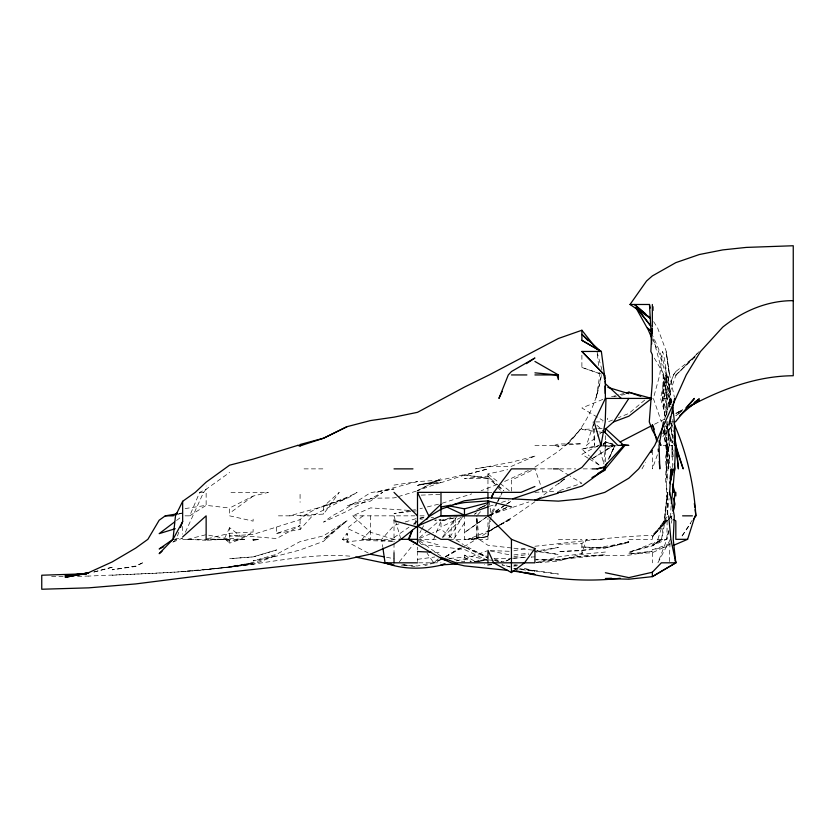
<?xml version="1.0" encoding="UTF-8"?>
<svg xmlns="http://www.w3.org/2000/svg" width="835" height="835" viewBox="0 0 835 835"><rect width="100%" height="100%" fill="white"/><g stroke="black" fill="none" stroke-linecap="round" stroke-linejoin="round"><path stroke-width="0.63" stroke-dasharray="4.17 3.13" d="M455.221 518.316L455.148 539.327L463.435 544.608M667.113 520.779L666.946 539.327L657.897 562.811L670.359 539.327M671.789 423.074L671.632 433.647L669.253 445.389L668.793 433.647L665.798 421.905M669.503 407.073C671.423 381.856 663.376 357.526 652.344 335.19M667.196 514.6L667.896 492.358M669.305 561.569L670.181 539.327M666.153 414.859L666.382 410.162L662.437 398.42L666.706 374.936L664.535 398.42L666.079 374.936L658.554 351.452L652.344 339.407M671.037 404.599L671.392 398.42L671.935 402.126M669.085 421.905L667.656 445.389L670.056 421.905M653.419 310.662L653.805 304.483M603.757 463.926L605.375 445.389L599.196 446.349M471.504 539.327L487.953 536.153L489.414 519.652M671.131 505.947L670.254 518.316M667.301 514.6L669.054 498.537M666.664 414.859L667.259 410.162L666.079 374.936L670.15 404.599M664.743 419.556C667.885 396.917 668.637 373.694 662.656 351.452L659.754 374.936L653.367 398.42L661.424 421.905M668.271 519.61L671.81 515.842L672.144 513.494M664.086 430.557C664.253 443.166 668.271 456.004 668.553 468.873M487.953 536.153L490.416 520.915M490.625 519.652L491.241 515.842L497.326 502.92M673.146 450.086L671.914 457.131L672.405 445.389L666.121 426.601M668.584 530.674L666.654 539.327L652.344 545.693L662.531 539.327L652.344 545.505M671.069 519.547L671.904 515.842M665.568 416.957L670.401 398.42L662.437 398.42M669.065 530.674L666.654 539.327L657.886 539.327L652.344 545.036L628.859 552.071L652.344 545.892L661.017 539.327L652.344 545.693M671.131 523.253L672.165 519.547M448.948 538.084L455.221 515.842M605.375 552.029L581.891 554.315L586.285 539.327L605.375 539.327M666.132 398.42L673.501 374.936L675.828 371.502L695.231 356.368M657.886 539.327L665.307 515.842L667.509 492.358L665.297 480.616L667.718 445.389L666.894 457.131L667.948 468.873L667.113 480.616L665.411 457.131L668.793 445.389L667.217 457.131L666.121 445.389M593.403 424.378L586.441 445.389L598.747 434.858M347.047 542.239L348.237 539.327L347.047 533.314L342.444 539.327L347.047 542.239L347.047 533.314M657.395 454.783L652.344 468.873L652.344 451.62M414.536 524.056L416.655 518.191M173.377 541.717L176.227 539.327L178.794 532.208M433.689 539.327L440.984 520.946L454.428 517.825M185.015 515.842L189.722 515.842L199.669 492.358L206.141 489.258L229.625 472.453M609.915 456.714L614.957 445.389L605.375 441.715L603.016 445.389M609.101 458.436L614.957 445.389L602.025 445.389M414.943 524.568L416.477 521.165M185.38 532.219L203.573 492.358L206.141 489.258L206.141 485.991M497.879 501.752L502.294 492.358L499.904 496.825M608.141 459.49L614.779 445.389L605.375 441.715M229.625 527.689L224.093 539.327L229.625 540.704L244.697 539.327L229.625 527.689L229.625 543.136L240.637 539.327L253.109 532.02L253.109 529.359M419.88 532.761L421.059 530.507M421.654 529.38L424.034 524.86M496.919 502.419L489.748 515.842L506.271 504.486M497.514 501.303L499.309 497.942M641.99 468.873L645.643 462.35M662.489 433.647L669.002 422.969M449.919 537.187L463.101 515.842M692.33 520.111L681.266 537.187L690.795 523.315M464.469 523.002L453.53 539.327L440.984 529.223L432.77 532.751M675.828 371.502L673.49 374.936L664.869 398.42L667.645 412.01M442.466 537.187L457.267 515.842M289.599 515.842L323.562 514.099L339.24 492.358L323.562 506.396L289.599 515.842L276.594 515.842M252.869 539.327L258.714 539.327L253.109 540.475L252.869 539.327L258.714 539.327M667.092 516.844L652.344 536.999L666.831 519.683M399.287 561.83L413.544 544.211M276.594 527.146L276.594 533.429L300.078 525.601L276.594 538.554L253.109 536.592L229.625 535.976L253.109 534.421L300.078 519.62C315.411 504.747 338.916 502.931 357.077 492.358L347.047 498.526L323.562 506.396L323.562 514.099M662.865 436.58L672.906 424.838M477.724 514.871L481.127 510.999M276.594 533.429L300.078 529.494L312.415 515.842L347.047 497.785L323.562 506.396M628.859 539.327L652.344 539.327L652.344 535.35L666.674 519.558M667.384 520.56L652.344 536.592L667.541 520.56M668.438 519.61L671.81 515.842M368.298 553.073L347.047 541.8L370.531 539.327L394.016 541.237L370.531 540.715L361.941 539.327L370.531 530.747M442.79 537.521L464.469 515.842L464.469 539.327L487.953 536.654L468.195 539.327L487.953 531.175L498.015 525.873M675.828 375.312L699.312 351.452L675.828 375.489L667.77 398.42L669.002 407.073M558.406 544.274L581.891 543.679L586.285 539.327M675.828 374.936L695.555 356.66M438.271 558.834L433.741 562.811L427.092 553.198M599.697 434.043L602.536 431.611M419.462 537.656L427.29 531.008M428.261 530.173L440.984 519.36L434.805 520.435M644.703 400.09L628.859 413.461L618.37 417.677M484.143 506.48L487.003 504.142M564.345 479.196L558.406 483.956L564.345 479.196M363.027 515.842L347.047 528.273L370.531 539.327L370.531 515.842M564.345 478.81L541.049 497.065M176.529 520.487L181.633 516.614M253.109 496.094L229.625 513.233L229.625 508.024L253.109 496.094L268.359 492.358L229.625 492.358M681.955 411.237L675.828 415.621L680.097 412.908M487.953 516.03L464.469 532.573L487.953 516.072M394.016 537.583L408.962 527.209M413.231 524.244L417.5 521.28M534.922 501.772L514.652 515.842L499.695 525.027M507.304 503.776L511.438 500.937L506.177 504.33M534.922 467.089L558.406 451.317L565.41 445.389L581.891 427.833L566.193 445.389C585.846 426.81 597.349 401.405 601.419 374.936L596.065 398.42L599.801 374.936L599.499 372.462M605.375 450.075L613.861 445.389L591.493 459.104L613.735 445.389M489.362 515.164L505.133 504.998M189.722 515.842L206.141 505.352L229.625 508.024M445.253 557.039L460.2 547.948M498.631 525.685L464.469 546.434M479.144 508.609L483.548 505.989M445.462 556.621L459.991 548M498.015 525.841L487.953 531.811L499.142 525.612M499.142 525.173L511.438 517.877M481.346 507.555L485.751 504.998M500.259 524.996L511.438 518.806L499.142 525.278M445.462 556.82L463.352 547.05M510.352 558.855L504.935 561.673L511.438 558.323L526.269 557.373L513.911 558.166M476.775 509.496L483.486 506.031M682.539 409.839L675.828 413.315L682.539 409.891M417.5 490.719L440.984 478.643L417.5 490.625L440.984 482.421L417.5 484.613L440.984 482.703L464.469 475.094L487.953 468.873L464.469 475.052L487.953 478.236L496.835 485.292M664.712 419.045L652.344 425.349M440.984 559.638L434.68 562.811L424.858 565.619M603.141 443.719L605.375 442.613L612.775 443.489M172.866 542.155L182.656 538.074L175.413 539.013M528.304 470.502L504.392 481.555M531.404 470.564L511.438 480.177L511.438 491.137M460.951 517.512L440.984 526.979L440.984 520.946L454.511 517.825M669.952 544.545L652.344 552.718L628.859 553.908L652.344 551.142L628.859 555.202L581.891 556.11L536.164 562.644M489.894 515.32L506.897 507.482M394.016 539.327L370.531 532.302L352.683 515.842L370.531 507.878L410.079 510.467M489.133 515.32L506.741 507.482M555.4 445.389L558.406 446.892L561.798 445.389L581.891 443.75L558.406 444.001L554.336 445.389M419.848 538.314L431.591 533.262M628.859 553.24L652.344 543.115M602.839 399.38L581.891 408.002L603.131 420.579M497.347 484.436L481.127 490.73M612.546 420.026L607.88 421.905L607.483 418.189M440.984 559.273L432.133 562.811L417.5 565.973L400.195 565.055M464.469 559.314L486.784 550.943M489.133 515.425L511.438 507.743M669.952 543.815L652.344 549.806L669.649 546.205M416.268 491.126L397.721 496.794M559.638 490.625L581.891 483.256L570.148 476.065M512.68 507.336L528.743 502.012M513.817 566.307L518.587 564.752M489.195 506.365L495.374 504.392M501.553 502.419L508.964 500.05M442.216 503.213L471.733 493.871M603.141 444.335L605.375 443.625L603.089 444.21M177.918 514.381L181.477 513.285M398.963 523.889L394.016 525.413L381.678 539.327L382.733 546.737M405.142 522L417.5 518.201M396.489 497.159L394.016 497.9L370.531 498.286L347.047 505.749L370.531 501.063L382.618 492.358L347.047 511.208L323.562 522.125L332.246 515.842L347.047 507.805L370.531 492.64L394.016 488.986L375.948 492.358L417.5 481.565L440.984 480.135L417.5 485.542L464.469 474.562L487.953 478.236L464.469 478.518L487.953 476.096L497.305 484.655M451.004 517.564L440.984 520.33L434.805 519.955M420.005 518.211L425.025 516.855M611.554 396.74L618.965 394.798M620.207 394.475L623.912 393.504M601.952 444.502L581.891 449.063L589.343 455.952M536.227 562.498L558.406 556.893L581.891 553.72L558.406 561.193L536.164 562.727M456.014 560.984L464.469 558.865L470.94 561.496M187.468 539.327L206.141 534.682L229.625 539.327L206.141 539.034M207.383 538.732L229.625 533.304L253.109 532.02M419.974 508.703L422.447 508.108M427.384 506.908L440.984 503.599M477.265 561.454L486.763 559.283M487.953 491.105L487.953 473.956L507.732 469.677M513.911 550.818L527.511 547.864M536.164 552.165L558.406 547.468L534.922 551.215L558.406 554.482L536.164 550.516M474.75 561.6L486.753 559.189M614.028 396.635L616.501 396.145M621.438 395.164L625.154 394.423M112.203 575.263C158.942 572.549 206.203 572.33 252.191 562.811L276.594 555.421L253.109 564.408L229.625 566.485L253.109 562.811C199.033 573.384 143.589 573.405 88.719 576.087M410.079 510.634L394.016 513.504L411.321 511.458M411.321 510.404L416.268 509.527M478.998 561.433L486.68 560.066M178.94 513.546L182.656 512.92M491.658 564.617L487.953 565.222L484.3 564.617M513.911 556.653L528.743 554.304M581.891 449.063L597.954 446.548M185.13 508.578L206.141 505.352L206.141 492.358L199.669 492.358M206.141 569.595L229.625 567.184L253.109 563.562L229.625 567.132L182.656 571.453M394.016 485.093L417.5 481.607M417.5 559.325L434.805 556.997M534.922 546.257C574.021 542.155 612.984 536.675 652.344 535.35M229.625 567.153C269.893 562.863 310.109 552.728 350.752 556.214M474.353 561.558L486.721 559.993M513.911 554.92L528.743 553.156M412.553 511.312L416.268 510.874M491.752 564.7L485.563 564.596M513.911 564.951L516.385 564.7M534.922 492.358L555.87 491.251M449.637 558.375L464.469 557.269L471.368 561.579M534.922 556.841L531.217 557.07L533.69 556.914M207.383 540.214L224.813 539.327M588.289 458.29L581.891 454.313L598.538 445.389L605.375 446.276L616.376 445.775M419.974 518.086L423.679 517.919M431.1 517.575L433.563 517.46M596.722 428.804L581.891 429.451L597.954 431.768M597.954 428.752L604.133 428.48M605.375 446.276L615.792 445.88M421.205 495.113L440.984 494.372M494.132 558.772L511.438 558.291M77.592 576.327L88.719 576.066M534.922 559.753L558.406 559.607L605.375 554.805L581.891 556.11L558.406 560.181L536.227 559.784M51.634 576.672L65.234 576.599M595.459 421.905L602.891 421.905M664.274 421.905L668.136 421.905M669.419 421.905L673.281 421.905L672.979 419.431M534.922 445.389L558.406 445.389L558.406 446.892M663.178 445.389L672.791 445.389M304.076 468.873L322.832 468.873M551.883 468.873L534.922 468.873L541.122 486.481M559.638 468.873L575.712 468.873M583.122 468.873L590.543 468.873M487.953 492.358L491.867 492.358M300.078 515.842L312.415 515.842M352.683 515.842L415.026 515.842M419.942 515.842L426.153 515.842M172.991 539.327L176.227 539.327M182.656 539.327L244.697 539.327M342.444 539.327L348.237 539.327M361.941 539.327L397.773 539.327M417.5 539.327L436.12 539.327M449.334 539.327L487.953 539.327L487.953 518.378M558.406 539.327L581.891 539.327M418.732 562.811L440.984 562.811M490.427 550.589L511.438 551.361M434.805 552.3L440.984 552.572M187.718 539.327L206.141 540.276M419.974 519.046L422.447 519.193M513.911 568.604L517.616 568.927M518.859 569.032L534.922 570.399L558.406 574.052L518.859 569.272M229.625 538.314L240.637 539.327M421.205 544.43L464.469 549.503L487.953 560.609M513.911 548.209L533.69 550.171M489.195 559.972L492.9 560.368M494.132 560.494L504.027 561.548M511.438 547.958L487.953 545.286L479.019 539.327L476.994 518.316M513.911 568.687L517.616 569.126M599.196 431.945L604.133 432.655M520.09 568.802L534.922 571.171L521.322 567.445M403.9 564.658L415.026 566.735M386.595 557.289L394.016 558.688M447.163 557.665L464.469 561.892L464.469 555.15L486.721 559.596M490.427 550.996L511.438 555.212M402.668 564.617L407.616 565.66M229.625 515.842L253.109 521.134L253.109 518.065M495.28 560.765L498.944 561.642M510.258 566.798L501.95 564.804L510.248 567.09M419.974 539.984L440.984 545.558M513.911 565.41L516.385 566.088M581.891 355.178L581.891 367.452L601.638 374.101M581.891 367.452L600.918 374.101M494.101 558.876L501.47 561.496M465.648 547.614L487.953 556.694M465.648 547.677L487.953 557.989L464.469 545.265M464.469 555.15L475.084 561.527M559.471 469.52L569.073 475.407M589.364 458.947L601.106 466.222M669.827 517.105L671.831 518.368M419.546 540.788L440.984 556.162M487.953 473.956L499.184 482.755M500.207 483.559L509.392 490.75M497.817 486.085L503.745 490.782M596.9 425.265L603.486 431.152M498.234 485.511L503.849 490.646M590.272 456.818L600.522 466.285M225.534 539.327L229.625 543.136M487.953 476.096L500.614 490.437M418.241 540.391L421.195 544.66M653.659 321.673L657.615 327.967L666.299 351.452L669.451 374.936L666.006 351.452L669.649 374.936L674.356 397.178M654.327 358.111L664.222 374.936M673.448 444.21L668.793 433.647L669.242 445.389L666.894 457.131L665.485 426.601M665.735 425.422L673.02 443.041M670.192 406.635L666.862 398.42L663.063 374.936L653.356 338.937M541.539 487.661L543.188 492.358M395.112 519.547L394.016 515.842L394.016 541.936M395.466 520.779L400.56 538.084M599.968 450.326L603.935 463.926M601.962 369.988L596.91 351.452L598.737 366.283M671.392 423.126L673.334 431.685M673.313 437.968L669.67 421.905L673.313 441.673M663.334 430.557L670.265 467.631M489.164 501.01L491.241 515.842M673.281 456.505L671.737 445.389L672.718 467.631M671.486 402.126L667.854 374.936L671.079 403.357M670.401 398.42L671.152 404.599M672.759 419.431L673.219 424.378M670.296 404.599L669.743 398.42L669.858 407.073M593.132 421.905L594.468 445.389L594.301 429.315M667.812 514.6L667.416 492.358L661.602 539.327C670.62 500.656 663.919 461.003 667.395 421.905L666.601 445.389L664.086 426.267L664.086 433.647M476.775 518.316L476.942 539.327L476.868 515.842M652.344 552.457L652.344 562.811M605.375 435.682L605.375 465.492M581.891 543.679L581.891 554.315M417.5 547.155L417.5 549.764M417.5 551.069L417.5 561.506M394.016 543.241L394.016 552.373M300.078 494.362L300.078 502.294M300.078 519.62L300.078 529.494M253.109 539.003L253.109 540.475M182.656 526.436L182.656 534.191M663.272 374.936L662.468 398.42L665.067 417.208L662.468 398.42L665.328 374.936L660.568 398.42L664.086 410.236L663.272 374.936M669.315 457.131L668.188 468.873L669.545 457.131L667.322 445.389L669.315 457.131M325.629 539.327L323.562 541.299L300.078 549.983L276.594 556.11L253.109 560.911L276.594 554.304L300.078 541.602L323.562 535.819L347.047 520.81L323.562 539.327L347.047 520.445L325.629 539.327M476.514 512.69L474.604 514.266L476.514 512.721M681.423 410.663L675.828 413.774L681.423 410.768M142.628 562.811L135.688 566.443L112.203 569.794L135.688 566.036L142.628 562.811M534.922 456.077L511.438 466.316L487.953 466.765L475.48 468.873L511.438 462.214L534.922 456.077M276.594 549.962L253.109 556.903L229.625 558.678L253.109 556.882L276.594 549.962M628.859 541.717L605.375 547.958L581.891 546.988L605.375 547.896L628.859 542.541L581.891 550.234L558.406 551.591L581.891 550.693L605.375 547.896L628.859 541.717M112.203 567.226L92.424 572.403L112.203 567.226"/><path stroke-width="1.25" d="M606.012 398.42L605.218 421.905L600.981 445.389L581.891 467.443L558.406 480.803L534.922 491.293L512.659 498.85M673.386 511.145L674.93 492.358L672.415 484.133M604.394 378.641L604.592 374.936L604.707 378.641M670.307 416.957L670.014 421.905L674.617 398.42M669.461 494.831L671.236 468.873L670.014 478.758M671.361 503.474C674.972 471.535 677.321 439.001 672.645 407.073M663.418 421.905L659.055 445.389L659.817 468.873L659.212 461.452M670.077 483.705L673.062 468.873L670.067 482.463M674.231 472.579L674.993 468.873L674.304 463.926M673.187 511.145L674.951 504.1L673.688 498.224M673.354 545.432L687.602 539.327L695.096 515.842L695.879 515.842C693.916 484.477 686.777 453.113 674.294 424.243M411.999 531.102L409.035 539.327L417.5 544.065M180.517 527.47L182.656 521.541L182.656 501.313L195.286 492.358L206.141 482.15L229.625 465.168L253.109 459.135L297.73 445.389L301.581 445.389L323.562 438.229L347.047 426.664L370.531 420.569L394.016 417.156L417.5 412.323L464.469 387.085L489.185 374.936L558.406 338.478L581.891 330.253L595.501 347.412M491.397 498.391L493.85 492.358L511.438 468.873L534.922 468.873M622.492 445.493L624.935 445.389L605.375 468.873L603.319 468.873L605.375 466.744L606.972 463.185M412.375 530.246L408.284 539.327L440.984 558.26L451.161 562.811L464.469 565.89L507.732 570.368M502.263 391.375L498.933 398.42L508.296 374.936L511.438 371.533L534.922 358.006L526.384 363.642M581.891 330.253L581.891 340.346L601.357 351.452L605.375 382.023L605.375 398.42L594.155 421.905L600.981 445.389M182.656 501.313L175.486 515.842L172.991 539.327L159.172 553.688L162.011 551.288M426.998 519.224L428.783 515.842L440.984 504.309M182.656 521.541L173.033 539.327L159.172 548.95L163.743 546.685M651.123 452.56L652.344 450.389M491.491 496.491L493.85 492.358L520.998 492.358L534.922 486.481M605.375 429.18L613.558 421.905L628.859 398.42M675.421 421.905L694.407 398.42L685.963 407.793M693.697 519.036L695.879 515.842L695.117 509.663M650.215 318.135L630.039 304.483L646.561 280.998L652.344 275.926L675.828 262.639L699.312 254.529L722.797 249.895L746.281 247.41L793.25 245.751L793.25 375.74C756.834 375.959 722.171 389.079 690.368 405.893M464.469 547.28L447.998 539.327L440.984 539.327L417.5 526.071L440.984 515.842L487.953 515.842L511.438 539.327L534.922 548.48L524.537 562.811L511.438 572.58L493.652 562.811L487.953 550.328L487.953 562.811M605.375 465.366L623.881 445.389L605.375 428.428L605.375 432.833L617.869 445.389L628.807 445.389L621.407 444.512M605.375 572.737L628.859 577.622L652.344 572.246L661.341 562.811L675.828 562.811L673.229 539.327L674.294 515.842L669.733 492.358M182.656 536.926L206.141 515.842L206.141 539.327M679.742 415.673L699.312 398.827L694.209 402.48M626.386 392.857L628.859 392.21L651.676 398.42L628.859 416.195L613.558 421.905M536.968 500.196L540.026 497.848M174.494 522.032L159.172 533.648L175.246 528.712M605.375 464.959L605.375 468.873L581.891 486.147L561.047 492.358L557.832 492.358L561.047 492.358M177.396 512.784L173.179 515.842L165.288 515.842L159.172 520.215L147.879 539.327L135.688 548.104L112.203 561.913L88.719 572.622L65.234 577.319L88.719 572.841L65.234 576.682L81.308 574.417M688.635 407.47L699.312 400.685M597.902 473.445L605.375 468.873M591.952 477.557L605.375 469.948M620.217 441.913L651.227 425.923M347.047 426.664L323.562 438.218L300.078 444.502M297.73 445.389L300.078 445.984L301.581 445.389M445.441 564.042C426.059 569.366 404.025 570.148 385.029 562.811L382.91 547.979M487.953 506.855L464.469 515.216L440.984 515.842L440.984 492.358M534.922 499.977L558.406 493.088M444.324 563.99L440.984 564.888L457.058 563.969M450.869 506.219L464.469 508.849L487.953 502.701M591.879 468.873L597.119 468.873L605.375 466.744M597.119 468.873L605.375 466.911M440.984 506.991L450.869 505.112M453.342 504.653L464.469 502.545L487.953 500.906L511.438 506.835M165.288 515.842L177.698 513.755M83.771 574.052L86.245 573.728L65.234 575.534L86.245 573.582M793.25 300.663C767.24 300.527 742.931 311.111 722.797 327.059L700.555 351.452L686.234 374.936L654.723 445.389L638.691 468.873L628.859 478.204L604.822 492.358L581.891 498.819L558.406 501.136L487.953 497.733L464.469 500.76L440.984 509.246L430.265 515.842L400.998 539.327L394.016 544.023L370.531 554.127L347.047 559.273L229.625 572.048L135.688 583.926L88.719 587.85L41.75 589.239L41.75 575.221L86.245 573.77M620.207 578.258C585.575 582.329 550.108 579.313 516.385 570.837M611.554 578.258L605.375 578.551L628.859 579.198L652.344 576.641L675.828 562.821L670.881 539.327L668.689 515.842M630.039 304.483L649.484 304.483L650.141 308.146M601.357 351.452L581.891 351.452L604.425 374.936L581.891 351.399M511.438 374.936L526.875 374.936M534.922 374.936L558.406 374.936L558.406 379.581L556.861 374.936L534.922 372.838M605.375 398.42L651.676 398.42M394.016 468.873L412.96 468.873M553.344 468.873L558.406 468.873M417.5 542.896L417.5 492.358L487.953 492.358L487.953 498.464M682.592 515.842L692.392 515.842M399.015 539.327L417.5 539.327M687.602 539.327L675.828 539.327L675.828 520.904L673.824 519.641M385.029 562.811L417.5 562.811M417.5 551.538L431.1 552.144M512.68 570.931L534.922 574.407L525.038 572.382M355.7 557.091L394.016 565.044M370.531 554.263L384.131 556.83M384.079 562.811L391.531 564.251M440.984 559.022L446.976 560.285M394.016 520.685L417.5 527.135M607.849 387.356L628.859 393.692M628.859 392.21L640.737 396.354M440.984 557.237L456.014 562.811L534.922 562.811L534.922 548.48M446.861 507.033L464.469 515.216L464.469 508.849M534.922 361.451L558.406 374.936M581.891 340.346L600.929 351.452L581.891 334.376L588.08 340.659M650.611 330.639L647.146 327.967L635.936 307.833M643.566 312.426L646.488 314.805M651.352 331.182L647.417 327.967L651.853 338.258M645.424 313.709L634.558 304.483L650.465 318.709M648.388 316.225L650.371 317.895M603.486 431.152L605.375 432.833M621.292 398.42L605.375 383.703L605.01 381.198M394.016 492.358L417.5 515.842M636.228 307.541L650.726 325.921L638.838 310.61M656.644 437.78L652.344 430.171L649.275 421.905L652.344 381.898L652.344 354.75L650.851 351.452L652.031 327.967L652.114 334.146M659.107 442.122L660.955 445.389L659.045 440.765M417.5 492.358L428.783 515.842M654.254 429.221L652.344 424.608L656.915 441.715M675.828 447.623L683.187 468.873L675.828 445.389M675.233 560.337L675.828 562.811L652.344 576.641L652.344 572.246M674.169 435.348L676.225 445.389L678.417 468.873L676.778 454.042M672.499 486.481L673.668 492.358L672.655 484.937M604.112 374.936L604.655 378.693M672.634 410.778L672.958 413.252M694.365 503.474L694.814 507.189M675.964 446.621L676.507 451.568M651.697 344.03L649.484 304.483M658.199 449.094L658.397 451.568M674.304 437.968L674.899 445.389L674.273 426.842M604.957 386.052L605.208 393.473M675.828 492.358L675.828 495.969M652.344 304.483L652.344 326.715M511.438 539.327L511.438 572.58M487.953 500.812L487.953 515.842M394.016 552.76L394.016 562.811M300.078 445.389L300.078 445.984M86.245 573.635L65.234 576.046L86.245 573.655"/></g></svg>
